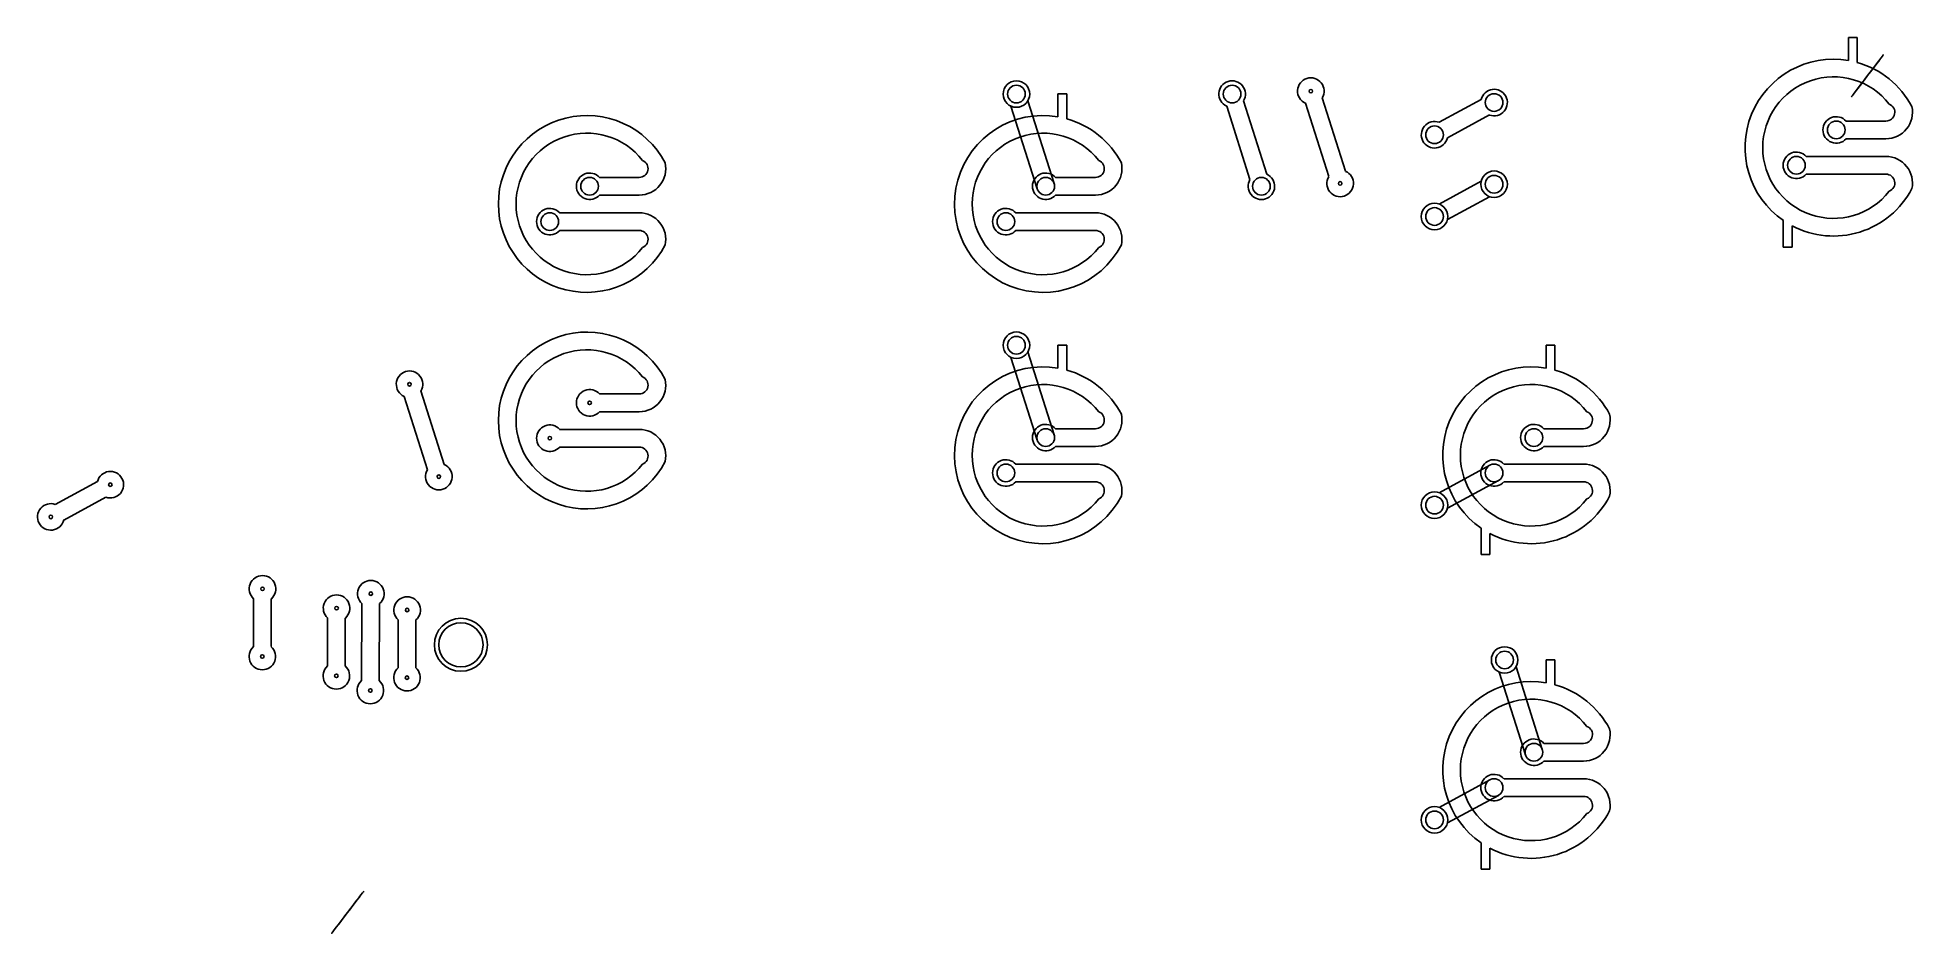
# Model space of a CAD drawing. Header units: millimetres. Extents: x 3818 to 5937, y 440 to 1453.
import ezdxf

# ---------------------------------------------------------------- set-up
doc = ezdxf.new("R2010")
doc.units = ezdxf.units.MM

msp = doc.modelspace()

# ---------------------------------------------------------------- linework, layer by layer
for p, q in [((5865, 1427), (5865, 1453)), ((5865, 1453), (5875, 1453)), ((5875, 1453), (5875, 1424.8)), ((4967.2, 1287.8), (4937.5, 1381.5)), ((4971.5, 1363.3), (4971.5, 1389.3)), ((4971.5, 1389.3), (4981.5, 1389.3)), ((4981.5, 1389.3), (4981.5, 1361.1)), ((5207.7, 1298.5), (5181.3, 1381.5)), ((5277.6, 1295.7), (5251.3, 1378.7)), ((5296.7, 1301.7), (5270.3, 1384.8)), ((5449.9, 1383), (5402.3, 1357.2)), ((4948.2, 1281.8), (4918.4, 1375.5)), ((5188.6, 1292.4), (5162.3, 1375.5)), ((5459.4, 1365.4), (5411.8, 1339.6)), ((5877.4, 1358.5), (5862.4, 1358.5)), ((5907.4, 1358.5), (5877.4, 1358.5)), ((5877.4, 1338.5), (5862.4, 1338.5)), ((5907.4, 1338.5), (5877.4, 1338.5)), ((5827.4, 1318.5), (5817.4, 1318.5)), ((5877.4, 1318.5), (5827.4, 1318.5)), ((5907.4, 1318.5), (5877.4, 1318.5)), ((4468.3, 1294.8), (4453.3, 1294.8)), ((4498.3, 1294.8), (4468.3, 1294.8)), ((4983.9, 1294.8), (4968.9, 1294.8)), ((5013.9, 1294.8), (4983.9, 1294.8)), ((5877.4, 1298.5), (5817.4, 1298.5)), ((5907.4, 1298.5), (5877.4, 1298.5)), ((4468.3, 1274.8), (4453.3, 1274.8)), ((4498.3, 1274.8), (4468.3, 1274.8)), ((4983.9, 1274.8), (4968.9, 1274.8)), ((5013.9, 1274.8), (4983.9, 1274.8)), ((5449.9, 1290.5), (5402.3, 1264.7)), ((5459.4, 1273), (5411.8, 1247.1)), ((4418.3, 1254.8), (4408.3, 1254.8)), ((4468.3, 1254.8), (4418.3, 1254.8)), ((4498.3, 1254.8), (4468.3, 1254.8)), ((4933.9, 1254.8), (4923.9, 1254.8)), ((4983.9, 1254.8), (4933.9, 1254.8)), ((5013.9, 1254.8), (4983.9, 1254.8)), ((4468.3, 1234.8), (4408.3, 1234.8)), ((4498.3, 1234.8), (4468.3, 1234.8)), ((4983.9, 1234.8), (4923.9, 1234.8)), ((5013.9, 1234.8), (4983.9, 1234.8)), ((5791.4, 1246.1), (5791.4, 1216.1)), ((5801.4, 1216.1), (5801.4, 1240)), ((5791.4, 1216.1), (5801.4, 1216.1)), ((4971.5, 1079.2), (4971.5, 1105.2)), ((4971.5, 1105.2), (4981.5, 1105.2)), ((4981.5, 1105.2), (4981.5, 1077)), ((5523.3, 1079.2), (5523.3, 1105.2)), ((5523.3, 1105.2), (5533.3, 1105.2)), ((5533.3, 1105.2), (5533.3, 1077)), ((4948.2, 997.6), (4918.4, 1091.3)), ((4967.2, 1003.7), (4937.5, 1097.4)), ((4258.9, 964.2), (4232.5, 1047.2)), ((4277.9, 970.2), (4251.6, 1053.3)), ((4468.3, 1049.9), (4453.3, 1049.9)), ((4498.3, 1049.9), (4468.3, 1049.9)), ((4468.3, 1029.9), (4453.3, 1029.9)), ((4498.3, 1029.9), (4468.3, 1029.9)), ((4418.3, 1009.9), (4408.3, 1009.9)), ((4468.3, 1009.9), (4418.3, 1009.9)), ((4498.3, 1009.9), (4468.3, 1009.9)), ((4983.9, 1010.6), (4968.9, 1010.6)), ((5013.9, 1010.6), (4983.9, 1010.6)), ((5535.7, 1010.6), (5520.7, 1010.6)), ((5565.7, 1010.6), (5535.7, 1010.6)), ((4468.3, 989.9), (4408.3, 989.9)), ((4498.3, 989.9), (4468.3, 989.9)), ((4983.9, 990.6), (4968.9, 990.6)), ((5013.9, 990.6), (4983.9, 990.6)), ((5535.7, 990.6), (5520.7, 990.6)), ((5565.7, 990.6), (5535.7, 990.6)), ((4933.9, 970.6), (4923.9, 970.6)), ((4983.9, 970.6), (4933.9, 970.6)), ((5013.9, 970.6), (4983.9, 970.6)), ((5459.7, 969.4), (5402.3, 938.3)), ((5485.7, 970.6), (5475.7, 970.6)), ((5535.7, 970.6), (5485.7, 970.6)), ((5565.7, 970.6), (5535.7, 970.6)), ((3885.9, 950.8), (3838.2, 925)), ((3895.4, 933.2), (3847.8, 907.4)), ((4983.9, 950.6), (4923.9, 950.6)), ((5013.9, 950.6), (4983.9, 950.6)), ((5469.3, 951.9), (5411.8, 920.7)), ((5535.7, 950.6), (5475.7, 950.6)), ((5565.7, 950.6), (5535.7, 950.6)), ((5449.7, 898.3), (5449.7, 868.3)), ((5459.7, 868.3), (5459.7, 892.2)), ((5449.7, 868.3), (5459.7, 868.3)), ((4062.4, 818.4), (4062.3, 764.2)), ((4082.4, 818.4), (4082.3, 764.2)), ((4184.4, 725.9), (4184.8, 813)), ((4204.4, 725.8), (4204.8, 812.9)), ((4146.1, 796.6), (4146, 742.4)), ((4166.1, 796.5), (4166, 742.4)), ((4225.9, 794.5), (4225.8, 740.3)), ((4245.9, 794.4), (4245.8, 740.3)), ((5523.3, 723.3), (5523.3, 749.3)), ((5523.3, 749.3), (5533.3, 749.3)), ((5533.3, 749.3), (5533.3, 721.1)), ((5500, 641.7), (5470.2, 735.5)), ((5519, 647.8), (5489.3, 741.5)), ((5535.7, 654.8), (5520.7, 654.8)), ((5565.7, 654.8), (5535.7, 654.8)), ((5485.7, 614.8), (5475.7, 614.8)), ((5535.7, 614.8), (5485.7, 614.8)), ((5535.7, 634.8), (5520.7, 634.8)), ((5565.7, 634.8), (5535.7, 634.8)), ((5565.7, 614.8), (5535.7, 614.8)), ((5459.7, 613.6), (5402.3, 582.4)), ((5469.3, 596), (5411.8, 564.8)), ((5535.7, 594.8), (5475.7, 594.8)), ((5565.7, 594.8), (5535.7, 594.8)), ((5449.7, 542.4), (5449.7, 512.4)), ((5459.7, 512.4), (5459.7, 536.3)), ((5449.7, 512.4), (5459.7, 512.4))]:
    msp.add_line(p, q)
at = {"extrusion": (0.795867, -0.605471, 6.12323e-17)}
for centre, radius in [((4686.3, 1.5, 3831.3), 30), ((4686.3, 1.5, 3831.3), 25), ((2893.1, 0, 3037), 30), ((2893.1, 0, 3037), 25)]:
    msp.add_circle(centre, radius, dxfattribs=at)
for centre, radius in [((4924.6, 1389.1), 15), ((4924.6, 1389.1), 10), ((5168.4, 1389.1), 10), ((5464.5, 1379.5), 10), ((5851.2, 1348.5), 10), ((5851.2, 1348.5), 10), ((5397.2, 1343), 10), ((5806.2, 1308.5), 10), ((5806.2, 1308.5), 10), ((4442.2, 1284.8), 10), ((4957.7, 1284.8), 10), ((5201.5, 1284.8), 10), ((5464.5, 1287.1), 15), ((5464.5, 1287.1), 10), ((4397.2, 1244.8), 10), ((4912.7, 1244.8), 10), ((5397.2, 1250.6), 15), ((5397.2, 1250.6), 10), ((4924.6, 1105), 15), ((4924.6, 1105), 10), ((4957.7, 1000.6), 10), ((5509.5, 1000.6), 10), ((4912.7, 960.6), 10), ((5464.5, 960.6), 10), ((5397.2, 924.2), 15), ((5397.2, 924.2), 10), ((4296.8, 766.3), 30), ((5476.4, 749.1), 15), ((5476.4, 749.1), 10), ((5509.5, 644.8), 10), ((5464.5, 604.8), 10), ((5397.2, 568.3), 15), ((5397.2, 568.3), 10)]:
    msp.add_circle(centre, radius)
at = {"color": 141, "true_color": 0xadddf7}
for centre, radius in [((5257.4, 1392.4), 2), ((5290.5, 1288), 2), ((4238.7, 1060.9), 2), ((4442.2, 1039.9), 2), ((4397.2, 999.9), 2), ((4271.8, 956.5), 2), ((4194.9, 824.1), 2), ((4296.8, 766.3), 25), ((4194.4, 714.6), 2)]:
    msp.add_circle(centre, radius, dxfattribs=at)
at = {"color": 4}
for centre in [(3900.5, 947.3), (3833.2, 910.9), (4072.5, 829.6), (4156.2, 807.7), (4236, 805.6), (4072.3, 753), (4156, 731.2), (4235.8, 729.1)]:
    msp.add_circle(centre, 2, dxfattribs=at)
for centre, radius, start, end in [((5848.1, 1328.5), 100, 80.2659, 235.4687), ((5848.1, 1328.5), 100, 27.6288, 74.3907), ((5168.4, 1389.1), 15, 329.4077, 245.7871), ((5257.4, 1392.4), 15, 329.4077, 245.7871), ((5848.1, 1328.5), 80, 38.0183, 180), ((5464.5, 1379.5), 15, 250.2814, 166.6608), ((5907.4, 1368.5), 10, 270, 68.0183), ((4439.1, 1264.8), 100, 27.6288, 332.3712), ((4954.6, 1264.8), 100, 80.2659, 332.3712), ((4954.6, 1264.8), 100, 27.6288, 74.3907), ((5397.2, 1343), 15, 70.2814, 346.6608), ((5851.2, 1348.5), 15, 41.8103, 318.1897), ((5907.4, 1368.5), 30, 270, 12.2673), ((4439.1, 1264.8), 80, 38.0183, 180), ((4954.6, 1264.8), 80, 38.0183, 180), ((4498.3, 1304.8), 10, 270, 68.0183), ((5013.9, 1304.8), 10, 270, 68.0183), ((5848.1, 1328.5), 80, 180, 321.9817), ((5806.2, 1308.5), 15, 41.8103, 318.1897), ((5907.4, 1288.5), 30, 347.7327, 90), ((4442.2, 1284.8), 15, 41.8103, 318.1897), ((4498.3, 1304.8), 30, 270, 12.2673), ((4957.7, 1284.8), 15, 41.8103, 318.1897), ((5013.9, 1304.8), 30, 270, 12.2673), ((5201.5, 1284.8), 15, 149.4077, 65.7871), ((5290.5, 1288), 15, 149.4077, 65.7871), ((5907.4, 1288.5), 10, 291.9817, 90), ((5848.1, 1328.5), 100, 242.1696, 332.3712), ((4439.1, 1264.8), 80, 180, 321.9817), ((4397.2, 1244.8), 15, 41.8103, 318.1897), ((4498.3, 1224.8), 30, 347.7327, 90), ((4954.6, 1264.8), 80, 180, 321.9817), ((4912.7, 1244.8), 15, 41.8103, 318.1897), ((5013.9, 1224.8), 30, 347.7327, 90), ((4498.3, 1224.8), 10, 291.9817, 90), ((5013.9, 1224.8), 10, 291.9817, 90), ((4439.1, 1019.9), 100, 27.6288, 332.3712), ((4439.1, 1019.9), 80, 38.0183, 180), ((4238.7, 1060.9), 15, 329.4077, 245.7871), ((4498.3, 1059.9), 10, 270, 68.0183), ((4498.3, 1059.9), 30, 270, 12.2673), ((4954.6, 980.6), 100, 80.2659, 332.3712), ((4954.6, 980.6), 80, 38.0183, 180), ((4954.6, 980.6), 100, 27.6288, 74.3907), ((5506.4, 980.6), 100, 80.2659, 235.4687), ((5506.4, 980.6), 80, 38.0183, 180), ((5506.4, 980.6), 100, 27.6288, 74.3907), ((4442.2, 1039.9), 15, 41.8103, 318.1897), ((4439.1, 1019.9), 80, 180, 321.9817), ((5013.9, 1020.6), 10, 270, 68.0183), ((5013.9, 1020.6), 30, 270, 12.2673), ((5565.7, 1020.6), 10, 270, 68.0183), ((5565.7, 1020.6), 30, 270, 12.2673), ((4397.2, 999.9), 15, 41.8103, 318.1897), ((4498.3, 979.9), 30, 347.7327, 90), ((4957.7, 1000.6), 15, 41.8103, 318.1897), ((5509.5, 1000.6), 15, 41.8103, 318.1897), ((4498.3, 979.9), 10, 291.9817, 90), ((4954.6, 980.6), 80, 180, 321.9817), ((4912.7, 960.6), 15, 41.8103, 318.1897), ((5506.4, 980.6), 80, 180, 321.9817), ((5464.5, 960.6), 15, 41.8103, 318.1897), ((3900.5, 947.3), 15, 250.2814, 166.6608), ((4271.8, 956.5), 15, 149.4077, 65.7871), ((5013.9, 940.6), 30, 347.7327, 90), ((5565.7, 940.6), 30, 347.7327, 90), ((5013.9, 940.6), 10, 291.9817, 90), ((5506.4, 980.6), 100, 242.1696, 332.3712), ((5565.7, 940.6), 10, 291.9817, 90), ((3833.2, 910.9), 15, 70.2814, 346.6608), ((4072.5, 829.6), 15, 311.6834, 228.0628), ((4194.9, 824.1), 15, 311.5556, 227.9349), ((4156.2, 807.7), 15, 311.6834, 228.0628), ((4236, 805.6), 15, 311.6834, 228.0628), ((4072.3, 753), 15, 131.6834, 48.0628), ((4156, 731.2), 15, 131.6834, 48.0628), ((4194.4, 714.6), 15, 131.5556, 47.9349), ((4235.8, 729.1), 15, 131.6834, 48.0628), ((5506.4, 624.8), 100, 80.2659, 235.4687), ((5506.4, 624.8), 100, 27.6288, 74.3907), ((5506.4, 624.8), 80, 38.0183, 180), ((5509.5, 644.8), 15, 41.8103, 318.1897), ((5565.7, 664.8), 10, 270, 68.0183), ((5565.7, 664.8), 30, 270, 12.2673), ((5506.4, 624.8), 80, 180, 321.9817), ((5464.5, 604.8), 15, 41.8103, 318.1897), ((5565.7, 584.8), 30, 347.7327, 90), ((5565.7, 584.8), 10, 291.9817, 90), ((5506.4, 624.8), 100, 242.1696, 332.3712)]:
    msp.add_arc(centre, radius, start, end)

doc.saveas('drawing.dxf')
